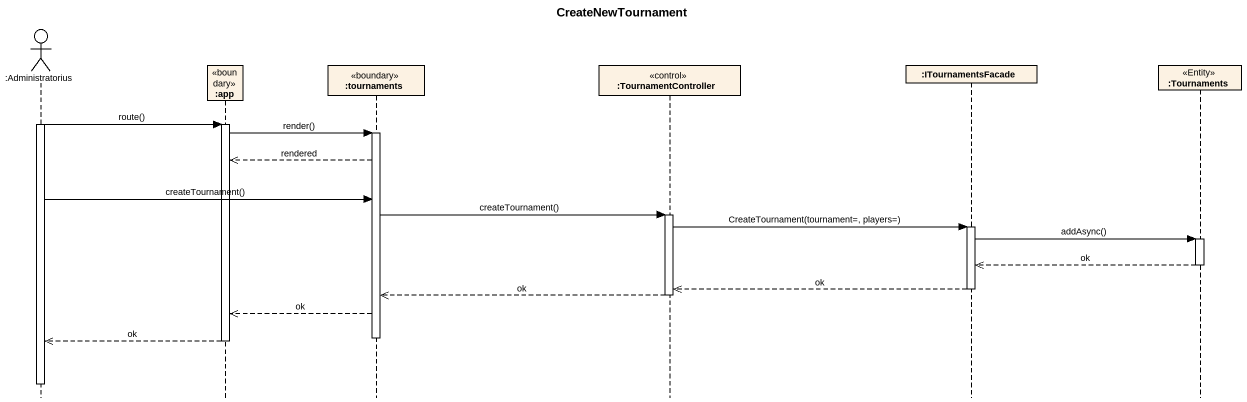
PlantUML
@startuml
title CreateNewTournament
hide footbox
actor ":Administratorius" as Administratorius
participant ":app" as app <<boundary>>
participant ":tournaments" as tournaments <<boundary>>
participant ":TournamentController" as TournamentController <<control>>
participant ":ITournamentsFacade" as ITournamentsFacade
participant ":Tournaments" as Tournaments <<Entity>>

activate Administratorius
Administratorius -> app : route()
activate app
app -> tournaments : render()
activate tournaments
tournaments -->> app : rendered
Administratorius -> tournaments : createTournament()
tournaments -> TournamentController : createTournament()
activate TournamentController
TournamentController -> ITournamentsFacade : CreateTournament(tournament=, players=)
activate ITournamentsFacade
ITournamentsFacade -> Tournaments : addAsync()
activate Tournaments
Tournaments -->> ITournamentsFacade : ok
deactivate Tournaments
ITournamentsFacade -->> TournamentController : ok
deactivate ITournamentsFacade
TournamentController -->> tournaments : ok
deactivate TournamentController
tournaments -->> app : ok
deactivate tournaments
app -->> Administratorius : ok
deactivate app
deactivate Administratorius
@enduml
